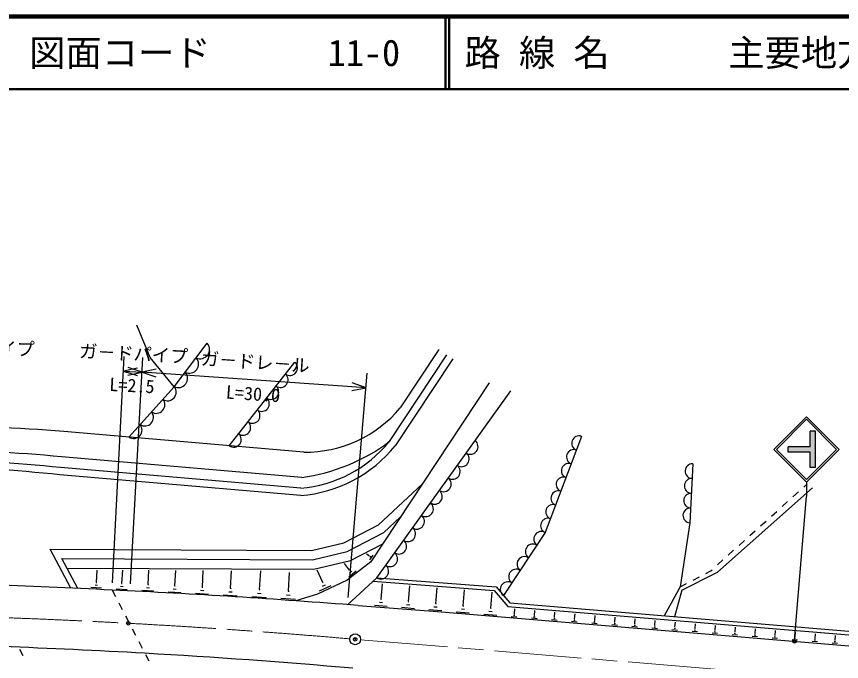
# Model space of a CAD drawing. Units: millimetres, scale not verified. Extents: x 40000 to 680000, y 20000 to 380000.
# Drawn here: x 118626 to 232325, y 291134 to 380000 of the extents above; entities that cross this region are included whole.
import ezdxf
from ezdxf.enums import TextEntityAlignment as Align

# ---------------------------------------------------------------- set-up
doc = ezdxf.new("R2010")
doc.units = ezdxf.units.MM
doc.header["$LTSCALE"] = 1000
doc.header["$PDMODE"] = 32
doc.header["$PDSIZE"] = 500
doc.linetypes.add('CHAIN', pattern=[18.5, 12, -1.5, 3.5, -1.5])
for name, color, linetype, lineweight in [('S-BGD', 7, 'Continuous', 25), ('S-BMK', 2, 'CHAIN', 13), ('S-BMK-SRVR', 3, 'Continuous', 25), ('S-STR-STRC', 7, 'Continuous', 25), ('S-TTL', 2, 'Continuous', 140), ('S-TTL-LINE', 7, 'Continuous', 50)]:
    doc.layers.add(name, color=color, linetype=linetype, lineweight=lineweight)
doc.layers.add('S-OTRS', color=6, linetype='Continuous')
doc.layers.add('S-TTL-TXT', color=7, linetype='Continuous')
doc.styles.add('@ＭＳ ゴシック', font='')
doc.styles.add('ＭＳ ゴシック', font='')
doc.styles.get('@ＭＳ ゴシック').set_extended_font_data('@MS Gothic')
doc.styles.get('ＭＳ ゴシック').set_extended_font_data('MS Gothic')

msp = doc.modelspace()

# ---------------------------------------------------------------- hatches: boundary and pattern name
at = {"layer": 'S-STR-STRC'}
msp.add_hatch(color=256, dxfattribs=at).paths.add_polyline_path([(224997, 320733), (227996, 320733), (227996, 322858), (228746, 322858), (228747, 317858), (227997, 317858), (227997, 319983), (224996, 319983)])

# ---------------------------------------------------------------- linework, layer by layer
at = {"layer": 'S-BGD'}
for p, q in [((137036, 333011), (135223, 337469)), ((140367, 328995), (144922, 334971)), ((177904, 333397), (170004, 321424)), ((176819, 334113), (171508, 326065)), ((140367, 328995), (137036, 333011)), ((147951, 320862), (156973, 332375)), ((178738, 332847), (170809, 320829)), ((134089, 322053), (140367, 328995)), ((183747, 329542), (167454, 304848)), ((168290, 302660), (186763, 328444)), ((158235, 319979), (125134, 322823)), ((196499, 322153), (191504, 308911)), ((157936, 316491), (124834, 319336)), ((211832, 318378), (211425, 310247)), ((157807, 314997), (124706, 317841)), ((157808, 313993), (124609, 316846)), ((168508, 309975), (174563, 315623)), ((215234, 303454), (228347, 315043)), ((227119, 315167), (227588, 315590)), ((225634, 313828), (226376, 314498)), ((224148, 312489), (224891, 313159)), ((222663, 311150), (223405, 311820)), ((169264, 308903), (171513, 311001)), ((221177, 309811), (221920, 310480)), ((163737, 307505), (168508, 309975)), ((211425, 310247), (210091, 301426)), ((164194, 306277), (169264, 308903)), ((191504, 308911), (185732, 300217)), ((219692, 308472), (220434, 309141)), ((159282, 306440), (163737, 307505)), ((164650, 305050), (169111, 307360)), ((218206, 307133), (218949, 307802)), ((123280, 306622), (159282, 306440)), ((126134, 301250), (123280, 306622)), ((159432, 305140), (164194, 306277)), ((167231, 305683), (166843, 305939)), ((216720, 305794), (217463, 306463)), ((127063, 301207), (124881, 305314)), ((124881, 305314), (159432, 305140)), ((159581, 303839), (164650, 305050)), ((167454, 304848), (164190, 302327)), ((167218, 305662), (167245, 305704)), ((167342, 305492), (167451, 305657)), ((167344, 305135), (167779, 305795)), ((215235, 304454), (215978, 305124)), ((125573, 304011), (159581, 303839)), ((129647, 302034), (129744, 303740)), ((133155, 301879), (133260, 303722)), ((136755, 301720), (136868, 303704)), ((140450, 301557), (140572, 303685)), ((144242, 301389), (144372, 303666)), ((148135, 301217), (148273, 303646)), ((152130, 301040), (152277, 303626)), ((160827, 302025), (160053, 303699)), ((164537, 303722), (163842, 304622)), ((164421, 302822), (165438, 303607)), ((164505, 303698), (164569, 303747)), ((213637, 303277), (214330, 303638)), ((214330, 303638), (214492, 303785)), ((156122, 300813), (156269, 303398)), ((164239, 298960), (168290, 302660)), ((164606, 303370), (164860, 303566)), ((168290, 302660), (184722, 301415)), ((210304, 300944), (215234, 303454)), ((211864, 302351), (212751, 302814)), ((128883, 301353), (130328, 301271)), ((129446, 301684), (129807, 301663)), ((129602, 302037), (129692, 302032)), ((132941, 301507), (133325, 301485)), ((133107, 301882), (133203, 301877)), ((136528, 301325), (136935, 301302)), ((136704, 301723), (136806, 301717)), ((140396, 301560), (140504, 301554)), ((144186, 301392), (144299, 301386)), ((164190, 302327), (160088, 300432)), ((160394, 300848), (162004, 301592)), ((160776, 302002), (160877, 302049)), ((160811, 301530), (161214, 301716)), ((167783, 302197), (184475, 300932)), ((168895, 299711), (169071, 301849)), ((172651, 299409), (172829, 301564)), ((184722, 301415), (186593, 299196)), ((210091, 301426), (207895, 297425)), ((210091, 301426), (210978, 301889)), ((131802, 300974), (132262, 300086)), ((132344, 301156), (133878, 301068)), ((135895, 300953), (137522, 300860)), ((139540, 300745), (141262, 300647)), ((140210, 301139), (140641, 301114)), ((143281, 300532), (145100, 300428)), ((143989, 300947), (144444, 300921)), ((147121, 300312), (149039, 300203)), ((147868, 300751), (148347, 300724)), ((148075, 301221), (148195, 301214)), ((151848, 300550), (152353, 300521)), ((152066, 301044), (152193, 301037)), ((155840, 300322), (156345, 300293)), ((156058, 300816), (156185, 300809)), ((160088, 300432), (157138, 299490)), ((176419, 299105), (176598, 301279)), ((180200, 298801), (180380, 300992)), ((183992, 298495), (184173, 300705)), ((184475, 300932), (186344, 298715)), ((210304, 300944), (209328, 297306)), ((132722, 299199), (133183, 298311)), ((151061, 300087), (153083, 299972)), ((155053, 299860), (157075, 299744)), ((168640, 299291), (169078, 299255)), ((168840, 299716), (168950, 299707)), ((172596, 299413), (172707, 299404)), ((176364, 299110), (176475, 299101)), ((186593, 299196), (257393, 293311)), ((165704, 298845), (176654, 298015)), ((167946, 298907), (169700, 298763)), ((171696, 298599), (173462, 298453)), ((172394, 298986), (172836, 298949)), ((175458, 298289), (177235, 298143)), ((176161, 298679), (176605, 298643)), ((176654, 298015), (255033, 291500)), ((179231, 297979), (181021, 297832)), ((179939, 298372), (180386, 298335)), ((180144, 298805), (180255, 298796)), ((183729, 298063), (184180, 298026)), ((183935, 298500), (184048, 298490)), ((186344, 298715), (256803, 292858)), ((187236, 297714), (187291, 298385)), ((190008, 297486), (190063, 298155)), ((192779, 297257), (192834, 297924)), ((133643, 297423), (134104, 296536)), ((183017, 297668), (184818, 297520)), ((186814, 297356), (187594, 297292)), ((187123, 297527), (187318, 297511)), ((187212, 297716), (187261, 297712)), ((189587, 297128), (190366, 297064)), ((189895, 297299), (190090, 297283)), ((189984, 297488), (190033, 297484)), ((192359, 296901), (193136, 296837)), ((192666, 297071), (192861, 297055)), ((192755, 297259), (192804, 297255)), ((195436, 296843), (195630, 296827)), ((195525, 297031), (195573, 297027)), ((195549, 297029), (195604, 297694)), ((198293, 296803), (198341, 296799)), ((198317, 296801), (198372, 297464)), ((201084, 296573), (201138, 297234)), ((203850, 296345), (203904, 297004)), ((206614, 296117), (206668, 296775)), ((134564, 295648), (135024, 294760)), ((195129, 296673), (195905, 296609)), ((197898, 296446), (198673, 296382)), ((198204, 296615), (198398, 296599)), ((200666, 296218), (201439, 296155)), ((200972, 296388), (201165, 296372)), ((201060, 296575), (201108, 296571)), ((203432, 295991), (204204, 295927)), ((203737, 296160), (203930, 296144)), ((203826, 296347), (203874, 296343)), ((206197, 295764), (206968, 295700)), ((206502, 295933), (206695, 295917)), ((206590, 296119), (206638, 296115)), ((209265, 295705), (209457, 295689)), ((209353, 295892), (209401, 295888)), ((209377, 295890), (209431, 296545)), ((212115, 295664), (212163, 295660)), ((212139, 295662), (212192, 296315)), ((214899, 295434), (214953, 296086)), ((217658, 295207), (217712, 295857)), ((220416, 294980), (220469, 295627)), ((208961, 295537), (209730, 295473)), ((211723, 295310), (212491, 295246)), ((212027, 295478), (212219, 295462)), ((214484, 295083), (215251, 295020)), ((214788, 295251), (214979, 295235)), ((214875, 295436), (214923, 295433)), ((217244, 294856), (218010, 294793)), ((217547, 295024), (217738, 295008)), ((217634, 295209), (217682, 295205)), ((220003, 294629), (220767, 294566)), ((220305, 294797), (220496, 294781)), ((220392, 294982), (220440, 294978)), ((223062, 294570), (223252, 294554)), ((223149, 294755), (223196, 294751)), ((223173, 294753), (223226, 295398)), ((225904, 294528), (225952, 294524)), ((225928, 294526), (225981, 295169)), ((228682, 294299), (228734, 294940)), ((231434, 294072), (231487, 294711)), ((135485, 293872), (135945, 292985)), ((222760, 294403), (223523, 294340)), ((225516, 294176), (226277, 294114)), ((225817, 294343), (226007, 294327)), ((228270, 293950), (229030, 293887)), ((228571, 294116), (228761, 294101)), ((228658, 294301), (228705, 294297)), ((231024, 293724), (231782, 293661)), ((231324, 293890), (231513, 293874)), ((231410, 294074), (231458, 294070)), ((119048, 292835), (119508, 291947)), ((136406, 292097), (136866, 291209))]:
    msp.add_line(p, q, dxfattribs=at)
for centre, radius, start, end in [((143962, 334128), 1278, 244.07746, 41.28635), ((142444, 332136), 1278, 244.07746, 41.28635), ((156293, 331580), 1046, 234.36645, 49.46389), ((140925, 330144), 1278, 244.07746, 41.28635), ((155004, 329935), 1046, 234.36645, 49.46389), ((139456, 328241), 1182, 236.13496, 39.61498), ((153715, 328291), 1046, 234.36645, 49.46389), ((137887, 326506), 1182, 236.13496, 39.61498), ((152427, 326646), 1046, 234.36645, 49.46389), ((136317, 324770), 1182, 236.13496, 39.61498), ((151138, 325001), 1046, 234.36645, 49.46389), ((158426, 337080), 17102, 269.36199, 319.90319), ((149849, 323357), 1046, 234.36645, 49.46389), ((108063, 115348), 208176, 85.29628, 95.8404), ((134748, 323035), 1182, 236.13496, 39.61498), ((148560, 321712), 1046, 234.36645, 49.46389), ((196152, 321203), 1011, 69.95217, 248.71558), ((156216, 332803), 17877, 275.10593, 320.46577), ((156216, 332803), 18877, 274.83634, 320.63018), ((154362, 342465), 26218, 277.8334, 306.62569), ((181175, 320742), 1059, 237.48065, 51.27904), ((105337, 115359), 204906, 84.54011, 95.0725), ((179943, 319023), 1059, 237.48065, 51.27904), ((195439, 319311), 1011, 69.95217, 248.71558), ((102167, 108596), 210456, 83.85206, 94.03135), ((194725, 317420), 1011, 69.95217, 248.71558), ((211798, 317360), 1018, 88.13149, 266.1437), ((102167, 108596), 209456, 83.84911, 94.03135), ((178712, 317305), 1059, 237.48065, 51.27904), ((177480, 315586), 1059, 237.48065, 51.27904), ((194012, 315528), 1011, 69.95217, 248.71558), ((211697, 315328), 1018, 88.13149, 266.1437), ((176249, 313867), 1059, 237.48065, 51.27904), ((193298, 313636), 1011, 69.95217, 248.71558), ((211595, 313295), 1018, 88.13149, 266.1437), ((175017, 312148), 1059, 237.48065, 51.27904), ((192584, 311744), 1011, 69.95217, 248.71558), ((211493, 311262), 1018, 88.13149, 266.1437), ((173786, 310429), 1059, 237.48065, 51.27904), ((191871, 309853), 1011, 69.95217, 248.71558), ((172554, 308710), 1059, 237.48065, 51.27904), ((190963, 308017), 1044, 58.8096, 234.03102), ((171323, 306991), 1059, 237.48065, 51.27904), ((189809, 306278), 1044, 58.8096, 234.03102), ((170091, 305272), 1059, 237.48065, 51.27904), ((188654, 304540), 1044, 58.8096, 234.03102), ((168859, 303553), 1059, 237.48065, 51.27904), ((187500, 302801), 1044, 58.8096, 234.03102), ((82305, -658796), 961046, 87.04778, 88.08356), ((186346, 301062), 1044, 58.8096, 234.03102), ((84882, -717066), 1019120, 85.45137, 87.36123), ((82305, -658796), 952596, 86.74956, 87.93365), ((82305, -658796), 952596, 85.02231, 86.74956)]:
    msp.add_arc(centre, radius, start, end, dxfattribs=at)
msp.add_point((134034, 296400), dxfattribs=at)
at = {"layer": 'S-BMK'}
msp.add_line((166046, 294130), (264207, 285971), dxfattribs=at)
msp.add_arc((82305, -658796), 956596, 85.0677, 87.9337, dxfattribs=at)
at = {"layer": 'S-BMK-SRVR'}
msp.add_circle((165299, 294193), 750, dxfattribs=at)
msp.add_point((165299, 294193), dxfattribs=at)
at = {"layer": 'S-OTRS'}
msp.add_point((134034, 296400), dxfattribs=at)
at = {"layer": 'S-STR-STRC'}
for p, q in [((131853, 301973), (133461, 333144)), ((134353, 301855), (136041, 333008)), ((135314, 331562), (133358, 331147)), ((133358, 331147), (135933, 331011)), ((133358, 331147), (135259, 330528)), ((133976, 330596), (135933, 331011)), ((135933, 331011), (134031, 331630)), ((137896, 331392), (135933, 331011)), ((166796, 328855), (135933, 331011)), ((135933, 331011), (137824, 330360)), ((164324, 299957), (166967, 330848)), ((164833, 328473), (166796, 328855)), ((166796, 328855), (164905, 329506)), ((222996, 320358), (227496, 324858)), ((223350, 320358), (227496, 324504)), ((231996, 320358), (227496, 324858)), ((231643, 320358), (227496, 324504)), ((228746, 322858), (227996, 322858)), ((227996, 320733), (227996, 322858)), ((228747, 317858), (228746, 322858)), ((224996, 319983), (224997, 320733)), ((227996, 320733), (224997, 320733)), ((222997, 320358), (227496, 315858)), ((223350, 320358), (227497, 316211)), ((227997, 319983), (224996, 319983)), ((227496, 315858), (231996, 320358)), ((227497, 316211), (231643, 320358)), ((227997, 317858), (227997, 319983)), ((228747, 317858), (227997, 317858)), ((227497, 315858), (227497, 313858)), ((225853, 294076), (227497, 313858))]:
    msp.add_line(p, q, dxfattribs=at)
for radius in [150, 120, 90, 60, 30]:
    msp.add_circle((225840, 293927), radius, dxfattribs=at)
msp.add_point((225840, 293927), dxfattribs=at)
at = {"layer": 'S-TTL'}
msp.add_line((680000, 380000), (40000, 380000), dxfattribs=at)
msp.add_line((680000, 380000), (40000, 380000), dxfattribs=at)
at = {"layer": 'S-TTL-LINE'}
for p, q in [((177750, 380000), (177750, 370000)), ((177750, 380000), (177750, 370000)), ((178250, 380000), (178250, 370000)), ((178250, 380000), (178250, 370000)), ((40000, 370000), (680000, 370000)), ((40000, 370000), (680000, 370000))]:
    msp.add_line(p, q, dxfattribs=at)

# ---------------------------------------------------------------- texts
at = {"layer": 'S-STR-STRC', "style": 'ＭＳ ゴシック'}
for s, rotation, p in [('ガ－ドパイプ', 359.138, (113616, 332814)), ('ガ－ドパイプ', 356.974, (134698, 332077)), ('ガ－ドレ－ル', 356.004, (151434, 330930))]:
    msp.add_text(s, height=1833, rotation=rotation, dxfattribs=at).set_placement(p, align=Align.BOTTOM_CENTER)
at = {"layer": 'S-STR-STRC', "style": '@ＭＳ ゴシック'}
for s, rotation, p in [('L=2.5', 356.974, (134592, 330080)), ('L=30.0', 356.005, (151295, 328935))]:
    msp.add_text(s, height=1833, rotation=rotation, dxfattribs=at).set_placement(p, align=Align.TOP_CENTER)
at = {"layer": 'S-TTL-TXT', "style": 'ＭＳ ゴシック'}
for s, p in [('図面コード', (120380, 375000)), ('図面コード', (120380, 375000)), ('11-0', (161521, 375000)), ('路 線 名', (180380, 375000)), ('路 線 名', (180380, 375000)), ('主要地方道山陽豊田線', (216734, 375000))]:
    msp.add_text(s, height=3666, dxfattribs=at).set_placement(p, align=Align.MIDDLE_LEFT)

doc.saveas('drawing.dxf')
